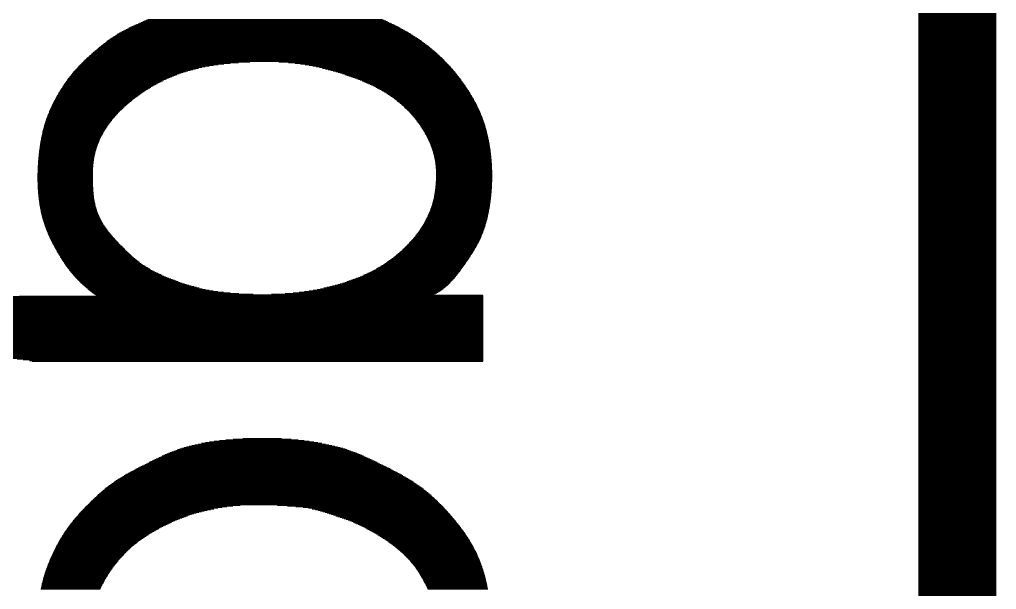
# Model space of a CAD drawing. Extents: x -4 to 6083, y -4 to 8618.
# Drawn here: x 359.9 to 453.7, y 105.8 to 160.5 of the extents above; entities that cross this region are included whole.
import ezdxf
from ezdxf.enums import TextEntityAlignment as Align

# ---------------------------------------------------------------- set-up
doc = ezdxf.new("R2010")
doc.units = 0
doc.header["$LTSCALE"] = 45
doc.header["$MEASUREMENT"] = 0
doc.layers.add('RLA-FORMATO', color=7, linetype='CONTINUOUS')
doc.layers.add('RLA-LOGO', color=7, linetype='CONTINUOUS')
doc.styles.add('ROMAND', font='romand', dxfattribs={"height": 31.5})
doc.styles.add('ROMANS', font='ROMANS.shx', dxfattribs={"height": 16.875})

# ---------------------------------------------------------------- blocks, each defined once
blk = doc.blocks.new('viñeta-rl')
at = {"layer": 'RLA-FORMATO', "color": 5, "const_width": 5}
blk.add_lwpolyline([(-0.002, 299.998), (-797.494, 299.998), (-797.494, 0.001)], dxfattribs=at)
at = {"layer": 'RLA-LOGO', "color": 8, "true_color": 0x707070}
for p, q in [((-97.821, 270.181), (-97.821, 266.584)), ((-97.776, 270.184), (-97.776, 266.59)), ((-97.731, 270.187), (-97.731, 266.595)), ((-97.686, 270.189), (-97.686, 266.601)), ((-97.641, 270.192), (-97.641, 266.605)), ((-97.596, 270.194), (-97.596, 266.61)), ((-97.551, 270.196), (-97.551, 266.614)), ((-97.506, 270.198), (-97.506, 266.617)), ((-97.461, 270.2), (-97.461, 266.62)), ((-97.416, 270.202), (-97.416, 266.623)), ((-97.371, 270.203), (-97.371, 266.626)), ((-97.326, 270.205), (-97.326, 266.628)), ((-97.281, 270.206), (-97.281, 266.63)), ((-97.236, 270.207), (-97.236, 266.631)), ((-97.191, 270.208), (-97.191, 266.632)), ((-97.146, 270.208), (-97.146, 266.633)), ((-97.101, 270.209), (-97.101, 266.633)), ((-97.056, 270.209), (-97.056, 266.634)), ((-97.011, 270.209), (-97.011, 266.633)), ((-96.966, 270.209), (-96.966, 266.633)), ((-96.921, 270.209), (-96.921, 266.632)), ((-96.876, 270.209), (-96.876, 266.631)), ((-96.831, 270.208), (-96.831, 266.629)), ((-96.786, 270.208), (-96.786, 266.628)), ((-96.741, 270.207), (-96.741, 266.626)), ((-96.696, 270.206), (-96.696, 266.624)), ((-96.651, 270.205), (-96.651, 266.621)), ((-96.606, 270.203), (-96.606, 266.618)), ((-96.561, 270.202), (-96.561, 266.615)), ((-96.516, 270.2), (-96.516, 266.612)), ((-96.471, 270.198), (-96.471, 266.608)), ((-96.426, 270.196), (-96.426, 266.604)), ((-96.381, 270.194), (-96.381, 266.6)), ((-96.336, 270.192), (-96.336, 266.596)), ((-96.291, 270.189), (-96.291, 266.591)), ((-96.246, 270.187), (-96.246, 266.586)), ((-96.201, 270.184), (-96.201, 266.581)), ((-96.156, 270.181), (-96.156, 266.576)), ((-100.746, 269.569), (-100.746, 265.218)), ((-100.701, 269.587), (-100.701, 265.255)), ((-100.656, 269.603), (-100.656, 265.292)), ((-100.611, 269.62), (-100.611, 265.328)), ((-100.566, 269.636), (-100.566, 265.363)), ((-100.521, 269.652), (-100.521, 265.398)), ((-100.476, 269.668), (-100.476, 265.432)), ((-100.431, 269.683), (-100.431, 265.465)), ((-100.386, 269.698), (-100.386, 265.498)), ((-100.341, 269.713), (-100.341, 265.531)), ((-100.296, 269.728), (-100.296, 265.563)), ((-100.251, 269.742), (-100.251, 265.594)), ((-100.206, 269.756), (-100.206, 265.625)), ((-100.161, 269.77), (-100.161, 265.655)), ((-100.116, 269.783), (-100.116, 265.685)), ((-100.071, 269.796), (-100.071, 265.715)), ((-100.026, 269.809), (-100.026, 265.743)), ((-99.981, 269.822), (-99.981, 265.772)), ((-99.936, 269.834), (-99.936, 265.799)), ((-99.891, 269.846), (-99.891, 265.827)), ((-99.846, 269.858), (-99.846, 265.854)), ((-99.801, 269.87), (-99.801, 265.88)), ((-99.756, 269.881), (-99.756, 265.906)), ((-99.711, 269.893), (-99.711, 265.931)), ((-99.666, 269.903), (-99.666, 265.956)), ((-99.621, 269.914), (-99.621, 265.981)), ((-99.576, 269.925), (-99.576, 266.005)), ((-99.531, 269.935), (-99.531, 266.028)), ((-99.486, 269.945), (-99.486, 266.051)), ((-99.441, 269.955), (-99.441, 266.074)), ((-99.396, 269.964), (-99.396, 266.096)), ((-99.351, 269.974), (-99.351, 266.117)), ((-99.306, 269.983), (-99.306, 266.138)), ((-99.261, 269.992), (-99.261, 266.159)), ((-99.216, 270.001), (-99.216, 266.179)), ((-99.171, 270.009), (-99.171, 266.199)), ((-99.126, 270.018), (-99.126, 266.219)), ((-99.081, 270.026), (-99.081, 266.237)), ((-99.036, 270.034), (-99.036, 266.256)), ((-98.991, 270.042), (-98.991, 266.274)), ((-98.946, 270.049), (-98.946, 266.291)), ((-98.901, 270.056), (-98.901, 266.308)), ((-98.856, 270.064), (-98.856, 266.325)), ((-98.811, 270.071), (-98.811, 266.341)), ((-98.766, 270.078), (-98.766, 266.357)), ((-98.721, 270.084), (-98.721, 266.372)), ((-98.676, 270.091), (-98.676, 266.387)), ((-98.631, 270.097), (-98.631, 266.401)), ((-98.586, 270.103), (-98.586, 266.415)), ((-98.541, 270.109), (-98.541, 266.429)), ((-98.496, 270.115), (-98.496, 266.442)), ((-98.451, 270.12), (-98.451, 266.455)), ((-98.406, 270.126), (-98.406, 266.467)), ((-98.361, 270.131), (-98.361, 266.478)), ((-98.316, 270.136), (-98.316, 266.49)), ((-98.271, 270.141), (-98.271, 266.5)), ((-98.226, 270.146), (-98.226, 266.511)), ((-98.181, 270.15), (-98.181, 266.521)), ((-98.136, 270.155), (-98.136, 266.53)), ((-98.091, 270.159), (-98.091, 266.539)), ((-98.046, 270.163), (-98.046, 266.548)), ((-98.001, 270.167), (-98.001, 266.556)), ((-97.956, 270.171), (-97.956, 266.564)), ((-97.911, 270.174), (-97.911, 266.571)), ((-97.866, 270.177), (-97.866, 266.578)), ((-96.111, 270.178), (-96.111, 266.57)), ((-96.066, 270.174), (-96.066, 266.564)), ((-96.021, 270.171), (-96.021, 266.558)), ((-95.976, 270.167), (-95.976, 266.552)), ((-95.931, 270.163), (-95.931, 266.545)), ((-95.886, 270.159), (-95.886, 266.538)), ((-95.841, 270.155), (-95.841, 266.531)), ((-95.796, 270.151), (-95.796, 266.523)), ((-95.751, 270.146), (-95.751, 266.516)), ((-95.706, 270.142), (-95.706, 266.507)), ((-95.661, 270.137), (-95.661, 266.499)), ((-95.616, 270.132), (-95.616, 266.49)), ((-95.571, 270.127), (-95.571, 266.481)), ((-95.526, 270.121), (-95.526, 266.471)), ((-95.481, 270.116), (-95.481, 266.461)), ((-95.436, 270.11), (-95.436, 266.45)), ((-95.391, 270.104), (-95.391, 266.439)), ((-95.346, 270.098), (-95.346, 266.428)), ((-95.301, 270.092), (-95.301, 266.416)), ((-95.256, 270.086), (-95.256, 266.403)), ((-95.211, 270.079), (-95.211, 266.391)), ((-95.166, 270.072), (-95.166, 266.378)), ((-95.121, 270.065), (-95.121, 266.364)), ((-95.076, 270.058), (-95.076, 266.35)), ((-95.031, 270.051), (-95.031, 266.335)), ((-94.986, 270.043), (-94.986, 266.32)), ((-94.941, 270.036), (-94.941, 266.305)), ((-94.896, 270.028), (-94.896, 266.289)), ((-94.851, 270.02), (-94.851, 266.273)), ((-94.806, 270.011), (-94.806, 266.256)), ((-94.761, 270.003), (-94.761, 266.239)), ((-94.716, 269.994), (-94.716, 266.221)), ((-94.671, 269.985), (-94.671, 266.203)), ((-94.626, 269.976), (-94.626, 266.184)), ((-94.581, 269.967), (-94.581, 266.165)), ((-94.536, 269.957), (-94.536, 266.146)), ((-94.491, 269.947), (-94.491, 266.126)), ((-94.446, 269.937), (-94.446, 266.105)), ((-94.401, 269.927), (-94.401, 266.085)), ((-94.356, 269.916), (-94.356, 266.063)), ((-94.311, 269.905), (-94.311, 266.041)), ((-94.266, 269.894), (-94.266, 266.019)), ((-94.221, 269.883), (-94.221, 265.996)), ((-94.176, 269.871), (-94.176, 265.973)), ((-94.131, 269.86), (-94.131, 265.949)), ((-94.086, 269.847), (-94.086, 265.925)), ((-94.041, 269.835), (-94.041, 265.9)), ((-93.996, 269.822), (-93.996, 265.875)), ((-93.951, 269.809), (-93.951, 265.85)), ((-93.906, 269.796), (-93.906, 265.823)), ((-93.861, 269.783), (-93.861, 265.797)), ((-93.816, 269.769), (-93.816, 265.769)), ((-93.771, 269.755), (-93.771, 265.742)), ((-93.726, 269.74), (-93.726, 265.713)), ((-93.681, 269.726), (-93.681, 265.685)), ((-93.636, 269.711), (-93.636, 265.655)), ((-93.591, 269.695), (-93.591, 265.625)), ((-93.546, 269.679), (-93.546, 265.595)), ((-93.501, 269.663), (-93.501, 265.564)), ((-93.456, 269.647), (-93.456, 265.533)), ((-93.411, 269.63), (-93.411, 265.501)), ((-93.366, 269.613), (-93.366, 265.468)), ((-93.321, 269.596), (-93.321, 265.435)), ((-93.276, 269.578), (-93.276, 265.401)), ((-93.231, 269.559), (-93.231, 265.367)), ((-85.154, 269.608), (-89.348, 269.608)), ((-89.348, 269.608), (-89.348, 266.385)), ((-89.316, 269.608), (-89.316, 244.897)), ((-89.271, 269.608), (-89.271, 232.77)), ((-89.226, 269.608), (-89.226, 232.807)), ((-89.181, 269.608), (-89.181, 232.844)), ((-89.136, 269.608), (-89.136, 232.881)), ((-89.091, 269.608), (-89.091, 232.918)), ((-89.046, 269.608), (-89.046, 232.956)), ((-89.001, 269.608), (-89.001, 232.994)), ((-88.956, 269.608), (-88.956, 233.032)), ((-88.911, 269.608), (-88.911, 233.07)), ((-88.866, 269.608), (-88.866, 233.108)), ((-88.821, 269.608), (-88.821, 233.147)), ((-88.776, 269.608), (-88.776, 233.185)), ((-88.731, 269.608), (-88.731, 233.224)), ((-88.686, 269.608), (-88.686, 233.264)), ((-88.641, 269.608), (-88.641, 233.303)), ((-88.596, 269.608), (-88.596, 233.343)), ((-88.551, 269.608), (-88.551, 233.383)), ((-88.506, 269.608), (-88.506, 233.423)), ((-88.461, 269.608), (-88.461, 233.464)), ((-88.416, 269.608), (-88.416, 233.505)), ((-88.371, 269.608), (-88.371, 233.546)), ((-88.326, 269.608), (-88.326, 233.588)), ((-88.281, 269.608), (-88.281, 233.63)), ((-88.236, 269.608), (-88.236, 233.673)), ((-88.191, 269.608), (-88.191, 233.716)), ((-88.146, 269.608), (-88.146, 233.76)), ((-88.101, 269.608), (-88.101, 233.805)), ((-88.056, 269.608), (-88.056, 233.85)), ((-88.011, 269.608), (-88.011, 233.895)), ((-87.966, 269.608), (-87.966, 233.942)), ((-87.921, 269.608), (-87.921, 233.989)), ((-87.876, 269.608), (-87.876, 234.036)), ((-87.831, 269.608), (-87.831, 234.085)), ((-87.786, 269.608), (-87.786, 234.135)), ((-87.741, 269.608), (-87.741, 234.185)), ((-87.696, 269.608), (-87.696, 234.237)), ((-87.651, 269.608), (-87.651, 234.289)), ((-87.606, 269.608), (-87.606, 234.343)), ((-87.561, 269.608), (-87.561, 234.398)), ((-87.516, 269.608), (-87.516, 234.455)), ((-87.471, 269.608), (-87.471, 234.512)), ((-87.426, 269.608), (-87.426, 234.571)), ((-87.381, 269.608), (-87.381, 234.631)), ((-87.336, 269.608), (-87.336, 234.693)), ((-87.291, 269.608), (-87.291, 234.756)), ((-87.246, 269.608), (-87.246, 234.82)), ((-87.201, 269.608), (-87.201, 234.885)), ((-87.156, 269.608), (-87.156, 234.952)), ((-87.111, 269.608), (-87.111, 235.02)), ((-87.066, 269.608), (-87.066, 235.089)), ((-87.021, 269.608), (-87.021, 235.16)), ((-86.976, 269.608), (-86.976, 235.232)), ((-86.931, 269.608), (-86.931, 235.305)), ((-86.886, 269.608), (-86.886, 235.379)), ((-86.841, 269.608), (-86.841, 235.455)), ((-86.796, 269.608), (-86.796, 235.531)), ((-86.751, 269.608), (-86.751, 235.609)), ((-86.706, 269.608), (-86.706, 235.687)), ((-86.661, 269.608), (-86.661, 235.767)), ((-86.616, 269.608), (-86.616, 235.847)), ((-86.571, 269.608), (-86.571, 235.929)), ((-86.526, 269.608), (-86.526, 236.011)), ((-86.481, 269.608), (-86.481, 236.094)), ((-86.436, 269.608), (-86.436, 236.179)), ((-86.391, 269.608), (-86.391, 236.265)), ((-86.346, 269.608), (-86.346, 236.352)), ((-86.301, 269.608), (-86.301, 236.441)), ((-86.256, 269.608), (-86.256, 236.531)), ((-86.211, 269.608), (-86.211, 236.623)), ((-86.166, 269.608), (-86.166, 236.717)), ((-86.121, 269.608), (-86.121, 236.814)), ((-86.076, 269.608), (-86.076, 236.912)), ((-86.031, 269.608), (-86.031, 237.013)), ((-85.986, 269.608), (-85.986, 237.117)), ((-85.941, 269.608), (-85.941, 237.224)), ((-85.896, 269.608), (-85.896, 237.334)), ((-85.851, 269.608), (-85.851, 237.448)), ((-85.806, 269.608), (-85.806, 237.567)), ((-85.761, 269.608), (-85.761, 237.69)), ((-85.716, 269.608), (-85.716, 237.82)), ((-85.671, 269.608), (-85.671, 237.956)), ((-85.626, 269.608), (-85.626, 238.099)), ((-85.581, 269.608), (-85.581, 238.251)), ((-85.536, 269.608), (-85.536, 238.414)), ((-85.491, 269.608), (-85.491, 238.588)), ((-85.446, 269.608), (-85.446, 238.778)), ((-85.401, 269.608), (-85.401, 238.987)), ((-85.356, 269.608), (-85.356, 239.221)), ((-85.311, 269.608), (-85.311, 239.492)), ((-85.266, 269.608), (-85.266, 239.814)), ((-85.221, 269.608), (-85.221, 240.188)), ((-85.176, 269.608), (-85.176, 240.587)), ((-85.154, 240.771), (-85.154, 269.608)), ((-71.942, 269.568), (-71.942, 265.288)), ((-71.897, 269.583), (-71.897, 265.32)), ((-71.852, 269.598), (-71.852, 265.352)), ((-71.807, 269.613), (-71.807, 265.384)), ((-71.762, 269.627), (-71.762, 265.415)), ((-71.717, 269.641), (-71.717, 265.445)), ((-71.672, 269.655), (-71.672, 265.475)), ((-71.627, 269.669), (-71.627, 265.504)), ((-71.582, 269.683), (-71.582, 265.532)), ((-71.537, 269.696), (-71.537, 265.56)), ((-71.492, 269.709), (-71.492, 265.588)), ((-71.447, 269.722), (-71.447, 265.615)), ((-71.402, 269.734), (-71.402, 265.642)), ((-71.357, 269.747), (-71.357, 265.669)), ((-71.312, 269.759), (-71.312, 265.695)), ((-71.267, 269.771), (-71.267, 265.72)), ((-71.222, 269.782), (-71.222, 265.746)), ((-71.177, 269.794), (-71.177, 265.771)), ((-71.132, 269.805), (-71.132, 265.795)), ((-71.087, 269.816), (-71.087, 265.82)), ((-71.042, 269.826), (-71.042, 265.844)), ((-70.997, 269.837), (-70.997, 265.868)), ((-70.952, 269.847), (-70.952, 265.891)), ((-70.907, 269.857), (-70.907, 265.914)), ((-70.862, 269.867), (-70.862, 265.937)), ((-70.817, 269.876), (-70.817, 265.96)), ((-70.772, 269.886), (-70.772, 265.983)), ((-70.727, 269.895), (-70.727, 266.005)), ((-70.682, 269.904), (-70.682, 266.027)), ((-70.637, 269.913), (-70.637, 266.048)), ((-70.592, 269.921), (-70.592, 266.069)), ((-70.547, 269.929), (-70.547, 266.09)), ((-102.051, 268.937), (-102.051, 263.806)), ((-102.006, 268.963), (-102.006, 263.869)), ((-101.961, 268.989), (-101.961, 263.93)), ((-101.916, 269.015), (-101.916, 263.99)), ((-101.871, 269.04), (-101.871, 264.049)), ((-101.826, 269.065), (-101.826, 264.107)), ((-101.781, 269.089), (-101.781, 264.163)), ((-101.736, 269.113), (-101.736, 264.219)), ((-101.691, 269.137), (-101.691, 264.273)), ((-101.646, 269.161), (-101.646, 264.327)), ((-101.601, 269.184), (-101.601, 264.379)), ((-101.556, 269.207), (-101.556, 264.431)), ((-101.511, 269.23), (-101.511, 264.481)), ((-101.466, 269.252), (-101.466, 264.531)), ((-101.421, 269.274), (-101.421, 264.579)), ((-101.376, 269.296), (-101.376, 264.627)), ((-101.331, 269.318), (-101.331, 264.674)), ((-101.286, 269.339), (-101.286, 264.721)), ((-101.241, 269.36), (-101.241, 264.766)), ((-101.196, 269.38), (-101.196, 264.811)), ((-101.151, 269.401), (-101.151, 264.855)), ((-101.106, 269.421), (-101.106, 264.898)), ((-101.061, 269.44), (-101.061, 264.94)), ((-101.016, 269.46), (-101.016, 264.982)), ((-100.971, 269.479), (-100.971, 265.023)), ((-100.926, 269.497), (-100.926, 265.063)), ((-100.881, 269.516), (-100.881, 265.103)), ((-100.836, 269.534), (-100.836, 265.142)), ((-100.791, 269.552), (-100.791, 265.18)), ((-93.186, 269.541), (-93.186, 265.332)), ((-93.141, 269.522), (-93.141, 265.296)), ((-93.096, 269.502), (-93.096, 265.26)), ((-93.051, 269.482), (-93.051, 265.224)), ((-93.006, 269.462), (-93.006, 265.186)), ((-92.961, 269.441), (-92.961, 265.149)), ((-92.916, 269.42), (-92.916, 265.11)), ((-92.871, 269.399), (-92.871, 265.071)), ((-92.826, 269.377), (-92.826, 265.031)), ((-92.781, 269.354), (-92.781, 264.991)), ((-92.736, 269.331), (-92.736, 264.95)), ((-92.691, 269.308), (-92.691, 264.908)), ((-92.646, 269.285), (-92.646, 264.866)), ((-92.601, 269.261), (-92.601, 264.823)), ((-92.556, 269.236), (-92.556, 264.779)), ((-92.511, 269.211), (-92.511, 264.735)), ((-92.466, 269.186), (-92.466, 264.69)), ((-92.421, 269.161), (-92.421, 264.644)), ((-92.376, 269.135), (-92.376, 264.598)), ((-92.331, 269.109), (-92.331, 264.551)), ((-92.286, 269.082), (-92.286, 264.503)), ((-92.241, 269.055), (-92.241, 264.455)), ((-92.196, 269.028), (-92.196, 264.406)), ((-92.151, 269.001), (-92.151, 264.356)), ((-92.106, 268.973), (-92.106, 264.305)), ((-92.061, 268.945), (-92.061, 264.253)), ((-73.337, 268.947), (-73.337, 263.884)), ((-73.292, 268.972), (-73.292, 263.943)), ((-73.247, 268.996), (-73.247, 264)), ((-73.202, 269.021), (-73.202, 264.056)), ((-73.157, 269.045), (-73.157, 264.112)), ((-73.112, 269.068), (-73.112, 264.166)), ((-73.067, 269.092), (-73.067, 264.22)), ((-73.022, 269.114), (-73.022, 264.273)), ((-72.977, 269.137), (-72.977, 264.325)), ((-72.932, 269.159), (-72.932, 264.376)), ((-72.887, 269.181), (-72.887, 264.426)), ((-72.842, 269.202), (-72.842, 264.475)), ((-72.797, 269.224), (-72.797, 264.523)), ((-72.752, 269.244), (-72.752, 264.571)), ((-72.707, 269.265), (-72.707, 264.617)), ((-72.662, 269.285), (-72.662, 264.663)), ((-72.617, 269.305), (-72.617, 264.708)), ((-72.572, 269.325), (-72.572, 264.752)), ((-72.527, 269.344), (-72.527, 264.795)), ((-72.482, 269.363), (-72.482, 264.838)), ((-72.437, 269.381), (-72.437, 264.879)), ((-72.392, 269.4), (-72.392, 264.92)), ((-72.347, 269.418), (-72.347, 264.96)), ((-72.302, 269.436), (-72.302, 265)), ((-72.257, 269.453), (-72.257, 265.038)), ((-72.212, 269.47), (-72.212, 265.076)), ((-72.167, 269.487), (-72.167, 265.113)), ((-72.122, 269.504), (-72.122, 265.149)), ((-72.077, 269.52), (-72.077, 265.185)), ((-72.032, 269.536), (-72.032, 265.22)), ((-71.987, 269.552), (-71.987, 265.254)), ((-102.996, 268.322), (-102.996, 262.097)), ((-102.951, 268.355), (-102.951, 262.2)), ((-102.906, 268.386), (-102.906, 262.3)), ((-102.861, 268.418), (-102.861, 262.398)), ((-102.816, 268.449), (-102.816, 262.493)), ((-102.771, 268.48), (-102.771, 262.586)), ((-102.726, 268.511), (-102.726, 262.676)), ((-102.681, 268.542), (-102.681, 262.765)), ((-102.636, 268.572), (-102.636, 262.851)), ((-102.591, 268.602), (-102.591, 262.935)), ((-102.546, 268.631), (-102.546, 263.017)), ((-102.501, 268.661), (-102.501, 263.098)), ((-102.456, 268.69), (-102.456, 263.176)), ((-102.411, 268.718), (-102.411, 263.253)), ((-102.366, 268.747), (-102.366, 263.327)), ((-102.321, 268.775), (-102.321, 263.401)), ((-102.276, 268.803), (-102.276, 263.472)), ((-102.231, 268.83), (-102.231, 263.542)), ((-102.186, 268.857), (-102.186, 263.61)), ((-102.141, 268.884), (-102.141, 263.677)), ((-102.096, 268.911), (-102.096, 263.742)), ((-92.016, 268.916), (-92.016, 264.201)), ((-91.971, 268.887), (-91.971, 264.148)), ((-91.926, 268.858), (-91.926, 264.094)), ((-91.881, 268.829), (-91.881, 264.039)), ((-91.836, 268.8), (-91.836, 263.983)), ((-91.791, 268.77), (-91.791, 263.926)), ((-91.746, 268.74), (-91.746, 263.868)), ((-91.701, 268.71), (-91.701, 263.809)), ((-91.656, 268.679), (-91.656, 263.75)), ((-91.611, 268.649), (-91.611, 263.689)), ((-91.566, 268.618), (-91.566, 263.627)), ((-91.521, 268.587), (-91.521, 263.564)), ((-91.476, 268.556), (-91.476, 263.5)), ((-91.431, 268.525), (-91.431, 263.434)), ((-91.386, 268.494), (-91.386, 263.367)), ((-91.341, 268.462), (-91.341, 263.299)), ((-91.296, 268.43), (-91.296, 263.23)), ((-91.251, 268.399), (-91.251, 263.159)), ((-91.206, 268.367), (-91.206, 263.087)), ((-91.161, 268.335), (-91.161, 263.013)), ((-74.327, 268.306), (-74.327, 262.336)), ((-74.282, 268.339), (-74.282, 262.418)), ((-74.237, 268.371), (-74.237, 262.5)), ((-74.192, 268.403), (-74.192, 262.58)), ((-74.147, 268.435), (-74.147, 262.658)), ((-74.102, 268.466), (-74.102, 262.736)), ((-74.057, 268.497), (-74.057, 262.812)), ((-74.012, 268.528), (-74.012, 262.887)), ((-73.967, 268.559), (-73.967, 262.961)), ((-73.922, 268.589), (-73.922, 263.034)), ((-73.877, 268.618), (-73.877, 263.106)), ((-73.832, 268.648), (-73.832, 263.177)), ((-73.787, 268.677), (-73.787, 263.246)), ((-73.742, 268.705), (-73.742, 263.315)), ((-73.697, 268.733), (-73.697, 263.382)), ((-73.652, 268.761), (-73.652, 263.448)), ((-73.607, 268.789), (-73.607, 263.514)), ((-73.562, 268.816), (-73.562, 263.578)), ((-73.517, 268.843), (-73.517, 263.641)), ((-73.472, 268.869), (-73.472, 263.703)), ((-73.427, 268.896), (-73.427, 263.765)), ((-73.382, 268.921), (-73.382, 263.825)), ((-103.806, 267.686), (-103.806, 259.71)), ((-103.761, 267.725), (-103.761, 259.878)), ((-103.716, 267.763), (-103.716, 260.041)), ((-103.671, 267.8), (-103.671, 260.197)), ((-103.626, 267.838), (-103.626, 260.349)), ((-103.581, 267.875), (-103.581, 260.496)), ((-103.536, 267.911), (-103.536, 260.638)), ((-103.491, 267.947), (-103.491, 260.778)), ((-103.446, 267.983), (-103.446, 260.913)), ((-103.401, 268.018), (-103.401, 261.045)), ((-103.356, 268.054), (-103.356, 261.174)), ((-103.311, 268.088), (-103.311, 261.3)), ((-103.266, 268.123), (-103.266, 261.423)), ((-103.221, 268.157), (-103.221, 261.543)), ((-103.176, 268.19), (-103.176, 261.659)), ((-103.131, 268.224), (-103.131, 261.773)), ((-103.086, 268.257), (-103.086, 261.884)), ((-103.041, 268.29), (-103.041, 261.992)), ((-91.116, 268.303), (-91.116, 262.937)), ((-91.071, 268.27), (-91.071, 262.86)), ((-91.026, 268.237), (-91.026, 262.781)), ((-90.981, 268.204), (-90.981, 262.699)), ((-90.936, 268.171), (-90.936, 262.616)), ((-90.891, 268.138), (-90.891, 262.531)), ((-90.846, 268.104), (-90.846, 262.444)), ((-90.801, 268.069), (-90.801, 262.354)), ((-90.756, 268.035), (-90.756, 262.262)), ((-90.711, 268), (-90.711, 262.167)), ((-90.666, 267.964), (-90.666, 262.07)), ((-90.621, 267.928), (-90.621, 261.969)), ((-90.576, 267.891), (-90.576, 261.866)), ((-90.531, 267.854), (-90.531, 261.76)), ((-90.486, 267.816), (-90.486, 261.65)), ((-90.441, 267.778), (-90.441, 261.537)), ((-90.396, 267.739), (-90.396, 261.421)), ((-90.351, 267.699), (-90.351, 261.3)), ((-75.092, 267.7), (-75.092, 260.613)), ((-75.047, 267.738), (-75.047, 260.744)), ((-75.002, 267.776), (-75.002, 260.871)), ((-74.957, 267.813), (-74.957, 260.992)), ((-74.912, 267.85), (-74.912, 261.109)), ((-74.867, 267.887), (-74.867, 261.221)), ((-74.822, 267.924), (-74.822, 261.328)), ((-74.777, 267.96), (-74.777, 261.431)), ((-74.732, 267.996), (-74.732, 261.53)), ((-74.687, 268.032), (-74.687, 261.627)), ((-74.642, 268.067), (-74.642, 261.722)), ((-74.597, 268.102), (-74.597, 261.814)), ((-74.552, 268.137), (-74.552, 261.905)), ((-74.507, 268.172), (-74.507, 261.994)), ((-74.462, 268.206), (-74.462, 262.081)), ((-74.417, 268.239), (-74.417, 262.167)), ((-74.372, 268.273), (-74.372, 262.252)), ((-104.481, 267.055), (-104.481, 244.218)), ((-104.436, 267.101), (-104.436, 244.171)), ((-104.391, 267.146), (-104.391, 244.123)), ((-104.346, 267.19), (-104.346, 244.076)), ((-104.301, 267.234), (-104.301, 256.549)), ((-104.256, 267.278), (-104.256, 257.182)), ((-104.211, 267.321), (-104.211, 257.606)), ((-104.166, 267.363), (-104.166, 257.945)), ((-104.121, 267.405), (-104.121, 258.236)), ((-104.076, 267.447), (-104.076, 258.495)), ((-104.031, 267.488), (-104.031, 258.732)), ((-103.986, 267.528), (-103.986, 258.951)), ((-103.941, 267.568), (-103.941, 259.156)), ((-103.896, 267.608), (-103.896, 259.35)), ((-103.851, 267.647), (-103.851, 259.534)), ((-90.306, 267.658), (-90.306, 261.176)), ((-90.261, 267.617), (-90.261, 261.047)), ((-90.216, 267.574), (-90.216, 260.913)), ((-90.171, 267.531), (-90.171, 260.774)), ((-90.126, 267.486), (-90.126, 260.63)), ((-90.081, 267.44), (-90.081, 260.481)), ((-90.036, 267.393), (-90.036, 260.325)), ((-89.991, 267.344), (-89.991, 260.163)), ((-89.946, 267.294), (-89.946, 259.994)), ((-89.901, 267.243), (-89.901, 259.816)), ((-89.856, 267.189), (-89.856, 259.63)), ((-89.811, 267.133), (-89.811, 259.433)), ((-89.766, 267.076), (-89.766, 259.223)), ((-75.767, 267.093), (-75.767, 258.113)), ((-75.722, 267.136), (-75.722, 258.445)), ((-75.677, 267.178), (-75.677, 258.695)), ((-75.632, 267.22), (-75.632, 258.896)), ((-75.587, 267.262), (-75.587, 259.069)), ((-75.542, 267.303), (-75.542, 259.226)), ((-75.497, 267.344), (-75.497, 259.373)), ((-75.452, 267.385), (-75.452, 259.514)), ((-75.407, 267.425), (-75.407, 259.652)), ((-75.362, 267.465), (-75.362, 259.788)), ((-75.317, 267.505), (-75.317, 259.924)), ((-75.272, 267.544), (-75.272, 260.062)), ((-75.227, 267.584), (-75.227, 260.201)), ((-75.182, 267.623), (-75.182, 260.34)), ((-75.137, 267.661), (-75.137, 260.478)), ((-105.021, 266.461), (-105.021, 244.827)), ((-104.976, 266.514), (-104.976, 244.774)), ((-104.931, 266.566), (-104.931, 244.721)), ((-104.886, 266.618), (-104.886, 244.669)), ((-104.841, 266.669), (-104.841, 244.617)), ((-104.796, 266.719), (-104.796, 244.566)), ((-104.751, 266.769), (-104.751, 244.515)), ((-104.706, 266.818), (-104.706, 244.464)), ((-104.661, 266.867), (-104.661, 244.414)), ((-104.616, 266.915), (-104.616, 244.365)), ((-104.571, 266.962), (-104.571, 244.315)), ((-104.526, 267.009), (-104.526, 244.267)), ((-89.721, 267.015), (-89.721, 259)), ((-89.676, 266.952), (-89.676, 258.758)), ((-89.631, 266.886), (-89.631, 258.494)), ((-89.586, 266.815), (-89.586, 258.201)), ((-89.541, 266.741), (-89.541, 257.868)), ((-89.496, 266.663), (-89.496, 257.473)), ((-89.451, 266.581), (-89.451, 256.965)), ((-89.406, 266.496), (-89.406, 256.088)), ((-76.397, 266.45), (-76.397, 244.805)), ((-76.352, 266.499), (-76.352, 244.757)), ((-76.307, 266.548), (-76.307, 244.71)), ((-76.262, 266.596), (-76.262, 244.663)), ((-76.217, 266.643), (-76.217, 244.617)), ((-76.172, 266.69), (-76.172, 244.571)), ((-76.127, 266.737), (-76.127, 244.525)), ((-76.082, 266.783), (-76.082, 244.479)), ((-76.037, 266.829), (-76.037, 244.434)), ((-75.992, 266.874), (-75.992, 244.388)), ((-75.947, 266.918), (-75.947, 244.343)), ((-75.902, 266.963), (-75.902, 256.467)), ((-75.857, 267.006), (-75.857, 257.105)), ((-75.812, 267.05), (-75.812, 257.655)), ((-105.516, 265.832), (-105.516, 245.433)), ((-105.471, 265.893), (-105.471, 245.375)), ((-105.426, 265.953), (-105.426, 245.318)), ((-105.381, 266.012), (-105.381, 245.262)), ((-105.336, 266.071), (-105.336, 245.206)), ((-105.291, 266.129), (-105.291, 245.151)), ((-105.246, 266.186), (-105.246, 245.096)), ((-105.201, 266.242), (-105.201, 245.041)), ((-105.156, 266.298), (-105.156, 244.987)), ((-105.111, 266.353), (-105.111, 244.933)), ((-105.066, 266.407), (-105.066, 244.88)), ((-89.361, 266.409), (-89.361, 244.837)), ((-76.937, 265.809), (-76.937, 245.415)), ((-76.892, 265.866), (-76.892, 245.36)), ((-76.847, 265.923), (-76.847, 245.307)), ((-76.802, 265.979), (-76.802, 245.254)), ((-76.757, 266.034), (-76.757, 245.202)), ((-76.712, 266.089), (-76.712, 245.151)), ((-76.667, 266.142), (-76.667, 245.1)), ((-76.622, 266.195), (-76.622, 245.049)), ((-76.577, 266.248), (-76.577, 245)), ((-76.532, 266.299), (-76.532, 244.95)), ((-76.487, 266.35), (-76.487, 244.901)), ((-76.442, 266.4), (-76.442, 244.853)), ((-105.921, 265.244), (-105.921, 245.998)), ((-105.876, 265.313), (-105.876, 245.93)), ((-105.831, 265.381), (-105.831, 245.864)), ((-105.786, 265.448), (-105.786, 245.799)), ((-105.741, 265.514), (-105.741, 245.735)), ((-105.696, 265.579), (-105.696, 245.673)), ((-105.651, 265.644), (-105.651, 245.611)), ((-105.606, 265.707), (-105.606, 245.551)), ((-105.561, 265.77), (-105.561, 245.492)), ((-77.342, 265.242), (-77.342, 245.944)), ((-77.297, 265.31), (-77.297, 245.881)), ((-77.252, 265.376), (-77.252, 245.819)), ((-77.207, 265.441), (-77.207, 245.758)), ((-77.162, 265.505), (-77.162, 245.698)), ((-77.117, 265.568), (-77.117, 245.64)), ((-77.072, 265.63), (-77.072, 245.582)), ((-77.027, 265.69), (-77.027, 245.526)), ((-76.982, 265.75), (-76.982, 245.47)), ((-106.326, 264.573), (-106.326, 246.693)), ((-106.281, 264.652), (-106.281, 246.608)), ((-106.236, 264.73), (-106.236, 246.525)), ((-106.191, 264.807), (-106.191, 246.444)), ((-106.146, 264.883), (-106.146, 246.365)), ((-106.101, 264.957), (-106.101, 246.288)), ((-106.056, 265.03), (-106.056, 246.213)), ((-106.011, 265.103), (-106.011, 246.139)), ((-105.966, 265.174), (-105.966, 246.068)), ((-77.747, 264.582), (-77.747, 246.571)), ((-77.702, 264.66), (-77.702, 246.497)), ((-77.657, 264.737), (-77.657, 246.423)), ((-77.612, 264.812), (-77.612, 246.351)), ((-77.567, 264.887), (-77.567, 246.28)), ((-77.522, 264.961), (-77.522, 246.21)), ((-77.477, 265.033), (-77.477, 246.142)), ((-77.432, 265.104), (-77.432, 246.075)), ((-77.387, 265.174), (-77.387, 246.009)), ((-106.641, 263.98), (-106.641, 247.341)), ((-106.596, 264.069), (-106.596, 247.243)), ((-106.551, 264.157), (-106.551, 247.147)), ((-106.506, 264.243), (-106.506, 247.052)), ((-106.461, 264.328), (-106.461, 246.959)), ((-106.416, 264.411), (-106.416, 246.868)), ((-106.371, 264.493), (-106.371, 246.78)), ((-78.062, 264.006), (-78.062, 247.127)), ((-78.017, 264.091), (-78.017, 247.045)), ((-77.972, 264.175), (-77.972, 246.963)), ((-77.927, 264.259), (-77.927, 246.882)), ((-77.882, 264.341), (-77.882, 246.803)), ((-77.837, 264.422), (-77.837, 246.725)), ((-77.792, 264.503), (-77.792, 246.647)), ((-106.956, 263.304), (-106.956, 248.07)), ((-106.911, 263.407), (-106.911, 247.963)), ((-106.866, 263.507), (-106.866, 247.856)), ((-106.821, 263.605), (-106.821, 247.75)), ((-106.776, 263.702), (-106.776, 247.646)), ((-106.731, 263.796), (-106.731, 247.543)), ((-106.686, 263.889), (-106.686, 247.441)), ((-78.377, 263.389), (-78.377, 247.728)), ((-78.332, 263.478), (-78.332, 247.641)), ((-78.287, 263.568), (-78.287, 247.553)), ((-78.242, 263.657), (-78.242, 247.467)), ((-78.197, 263.745), (-78.197, 247.381)), ((-78.152, 263.833), (-78.152, 247.295)), ((-78.107, 263.92), (-78.107, 247.211)), ((-107.001, 263.199), (-107.001, 248.178)), ((-78.692, 262.75), (-78.692, 248.348)), ((-78.647, 262.842), (-78.647, 248.259)), ((-78.602, 262.934), (-78.602, 248.17)), ((-78.557, 263.026), (-78.557, 248.081)), ((-78.512, 263.117), (-78.512, 247.993)), ((-78.467, 263.208), (-78.467, 247.905)), ((-78.422, 263.298), (-78.422, 247.816)), ((-79.007, 262.078), (-79.007, 248.992)), ((-78.962, 262.178), (-78.962, 248.897)), ((-78.917, 262.276), (-78.917, 248.803)), ((-78.872, 262.373), (-78.872, 248.71)), ((-78.827, 262.469), (-78.827, 248.619)), ((-78.782, 262.563), (-78.782, 248.528)), ((-78.737, 262.657), (-78.737, 248.438)), ((-79.277, 261.434), (-79.277, 249.604)), ((-79.232, 261.548), (-79.232, 249.495)), ((-79.187, 261.659), (-79.187, 249.39)), ((-79.142, 261.767), (-79.142, 249.287)), ((-79.097, 261.873), (-79.097, 249.187)), ((-79.052, 261.976), (-79.052, 249.088)), ((-79.457, 260.934), (-79.457, 250.079)), ((-79.412, 261.067), (-79.412, 249.953)), ((-79.367, 261.194), (-79.367, 249.832)), ((-79.322, 261.316), (-79.322, 249.716)), ((-79.637, 260.322), (-79.637, 250.655)), ((-79.592, 260.488), (-79.592, 250.499)), ((-79.547, 260.645), (-79.547, 250.352)), ((-79.502, 260.794), (-79.502, 250.212)), ((-79.772, 259.754), (-79.772, 251.186)), ((-79.727, 259.956), (-79.727, 250.997)), ((-79.682, 260.145), (-79.682, 250.82)), ((-79.907, 259.06), (-79.907, 251.855)), ((-79.862, 259.307), (-79.862, 251.612)), ((-79.817, 259.538), (-79.817, 251.39)), ((-79.997, 258.501), (-79.997, 252.423)), ((-79.952, 258.793), (-79.952, 252.123)), ((-80.087, 257.8), (-80.087, 253.156)), ((-80.042, 258.175), (-80.042, 252.764)), ((-80.132, 257.348), (-80.132, 253.628)), ((-80.177, 256.734), (-80.177, 254.261)), ((-104.301, 254.69), (-104.301, 244.03)), ((-89.406, 254.917), (-89.406, 244.777)), ((-104.256, 253.964), (-104.256, 243.984)), ((-89.451, 253.994), (-89.451, 244.718)), ((-75.902, 254.077), (-75.902, 244.299)), ((-104.211, 253.446), (-104.211, 243.939)), ((-89.496, 253.439), (-89.496, 244.659)), ((-75.857, 253.604), (-75.857, 244.254)), ((-104.166, 253.027), (-104.166, 243.894)), ((-104.121, 252.672), (-104.121, 243.85)), ((-89.541, 253.008), (-89.541, 244.601)), ((-75.812, 253.237), (-75.812, 244.21)), ((-75.767, 252.925), (-75.767, 244.166)), ((-104.076, 252.364), (-104.076, 243.806)), ((-104.031, 252.091), (-104.031, 243.763)), ((-89.676, 252.094), (-89.676, 244.432)), ((-89.631, 252.355), (-89.631, 244.488)), ((-89.586, 252.655), (-89.586, 244.544)), ((-75.722, 252.65), (-75.722, 244.122)), ((-75.677, 252.404), (-75.677, 244.079)), ((-75.632, 252.18), (-75.632, 244.036)), ((-103.986, 251.845), (-103.986, 243.721)), ((-103.941, 251.621), (-103.941, 243.679)), ((-89.811, 251.461), (-89.811, 244.27)), ((-89.766, 251.654), (-89.766, 244.323)), ((-89.721, 251.863), (-89.721, 244.377)), ((-75.587, 251.973), (-75.587, 243.993)), ((-75.542, 251.781), (-75.542, 243.95)), ((-75.497, 251.601), (-75.497, 243.908)), ((-75.452, 251.432), (-75.452, 243.866)), ((-103.896, 251.415), (-103.896, 243.637)), ((-103.851, 251.224), (-103.851, 243.596)), ((-103.806, 251.045), (-103.806, 243.556)), ((-103.761, 250.878), (-103.761, 243.516)), ((-89.991, 250.801), (-89.991, 244.063)), ((-89.946, 250.953), (-89.946, 244.114)), ((-89.901, 251.113), (-89.901, 244.165)), ((-89.856, 251.282), (-89.856, 244.217)), ((-75.407, 251.272), (-75.407, 243.825)), ((-75.362, 251.12), (-75.362, 243.784)), ((-75.317, 250.976), (-75.317, 243.743)), ((-75.272, 250.838), (-75.272, 243.702)), ((-103.716, 250.72), (-103.716, 243.477)), ((-103.671, 250.571), (-103.671, 243.438)), ((-103.626, 250.43), (-103.626, 243.4)), ((-103.581, 250.295), (-103.581, 243.362)), ((-90.171, 250.245), (-90.171, 243.869)), ((-90.126, 250.377), (-90.126, 243.916)), ((-90.081, 250.513), (-90.081, 243.964)), ((-90.036, 250.654), (-90.036, 244.013)), ((-75.227, 250.705), (-75.227, 243.663)), ((-75.182, 250.578), (-75.182, 243.623)), ((-75.137, 250.456), (-75.137, 243.584)), ((-75.092, 250.337), (-75.092, 243.545)), ((-75.047, 250.222), (-75.047, 243.507)), ((-103.536, 250.166), (-103.536, 243.325)), ((-103.491, 250.043), (-103.491, 243.288)), ((-103.446, 249.924), (-103.446, 243.252)), ((-103.401, 249.81), (-103.401, 243.216)), ((-103.356, 249.7), (-103.356, 243.181)), ((-103.311, 249.593), (-103.311, 243.147)), ((-90.396, 249.634), (-90.396, 243.643)), ((-90.351, 249.75), (-90.351, 243.686)), ((-90.306, 249.869), (-90.306, 243.731)), ((-90.261, 249.991), (-90.261, 243.776)), ((-90.216, 250.116), (-90.216, 243.822)), ((-75.002, 250.111), (-75.002, 243.469)), ((-74.957, 250.002), (-74.957, 243.431)), ((-74.912, 249.897), (-74.912, 243.394)), ((-74.867, 249.794), (-74.867, 243.358)), ((-74.822, 249.693), (-74.822, 243.321)), ((-74.777, 249.595), (-74.777, 243.286)), ((-103.266, 249.49), (-103.266, 243.112)), ((-103.221, 249.39), (-103.221, 243.079)), ((-103.176, 249.292), (-103.176, 243.045)), ((-103.131, 249.198), (-103.131, 243.012)), ((-103.086, 249.105), (-103.086, 242.98)), ((-103.041, 249.015), (-103.041, 242.948)), ((-102.996, 248.927), (-102.996, 242.916)), ((-90.666, 248.994), (-90.666, 243.396)), ((-90.621, 249.093), (-90.621, 243.436)), ((-90.576, 249.196), (-90.576, 243.476)), ((-90.531, 249.301), (-90.531, 243.516)), ((-90.486, 249.409), (-90.486, 243.558)), ((-90.441, 249.52), (-90.441, 243.6)), ((-74.732, 249.499), (-74.732, 243.25)), ((-74.687, 249.405), (-74.687, 243.216)), ((-74.642, 249.313), (-74.642, 243.181)), ((-74.597, 249.223), (-74.597, 243.147)), ((-74.552, 249.134), (-74.552, 243.114)), ((-74.507, 249.048), (-74.507, 243.081)), ((-74.462, 248.962), (-74.462, 243.049)), ((-102.951, 248.841), (-102.951, 242.884)), ((-102.906, 248.757), (-102.906, 242.853)), ((-102.861, 248.675), (-102.861, 242.823)), ((-102.816, 248.594), (-102.816, 242.792)), ((-102.771, 248.516), (-102.771, 242.762)), ((-102.726, 248.438), (-102.726, 242.733)), ((-102.681, 248.362), (-102.681, 242.703)), ((-90.981, 248.369), (-90.981, 243.139)), ((-90.936, 248.451), (-90.936, 243.174)), ((-90.891, 248.535), (-90.891, 243.21)), ((-90.846, 248.622), (-90.846, 243.246)), ((-90.801, 248.711), (-90.801, 243.283)), ((-90.756, 248.802), (-90.756, 243.32)), ((-90.711, 248.897), (-90.711, 243.358)), ((-74.417, 248.878), (-74.417, 243.016)), ((-74.372, 248.796), (-74.372, 242.985)), ((-74.327, 248.714), (-74.327, 242.953)), ((-74.282, 248.634), (-74.282, 242.923)), ((-74.237, 248.556), (-74.237, 242.892)), ((-74.192, 248.479), (-74.192, 242.862)), ((-74.147, 248.403), (-74.147, 242.832)), ((-74.102, 248.329), (-74.102, 242.803)), ((-102.636, 248.288), (-102.636, 242.675)), ((-102.591, 248.215), (-102.591, 242.646)), ((-102.546, 248.143), (-102.546, 242.618)), ((-102.501, 248.072), (-102.501, 242.589)), ((-102.456, 248.003), (-102.456, 242.562)), ((-102.411, 247.935), (-102.411, 242.534)), ((-102.366, 247.868), (-102.366, 242.507)), ((-102.321, 247.802), (-102.321, 242.48)), ((-102.276, 247.737), (-102.276, 242.454)), ((-102.231, 247.673), (-102.231, 242.427)), ((-91.431, 247.668), (-91.431, 242.815)), ((-91.386, 247.729), (-91.386, 242.846)), ((-91.341, 247.793), (-91.341, 242.877)), ((-91.296, 247.858), (-91.296, 242.908)), ((-91.251, 247.925), (-91.251, 242.94)), ((-91.206, 247.994), (-91.206, 242.972)), ((-91.161, 248.065), (-91.161, 243.004)), ((-91.116, 248.138), (-91.116, 243.037)), ((-91.071, 248.213), (-91.071, 243.071)), ((-91.026, 248.29), (-91.026, 243.105)), ((-74.057, 248.256), (-74.057, 242.774)), ((-74.012, 248.184), (-74.012, 242.745)), ((-73.967, 248.113), (-73.967, 242.717)), ((-73.922, 248.044), (-73.922, 242.689)), ((-73.877, 247.976), (-73.877, 242.661)), ((-73.832, 247.909), (-73.832, 242.634)), ((-73.787, 247.844), (-73.787, 242.607)), ((-73.742, 247.779), (-73.742, 242.58)), ((-73.697, 247.716), (-73.697, 242.554)), ((-102.186, 247.61), (-102.186, 242.401)), ((-102.141, 247.548), (-102.141, 242.375)), ((-102.096, 247.486), (-102.096, 242.35)), ((-102.051, 247.426), (-102.051, 242.325)), ((-102.006, 247.367), (-102.006, 242.3)), ((-101.961, 247.308), (-101.961, 242.275)), ((-101.916, 247.25), (-101.916, 242.251)), ((-101.871, 247.193), (-101.871, 242.227)), ((-101.826, 247.137), (-101.826, 242.203)), ((-101.781, 247.081), (-101.781, 242.179)), ((-91.926, 247.071), (-91.926, 242.501)), ((-91.881, 247.121), (-91.881, 242.528)), ((-91.836, 247.171), (-91.836, 242.555)), ((-91.791, 247.222), (-91.791, 242.583)), ((-91.746, 247.274), (-91.746, 242.611)), ((-91.701, 247.327), (-91.701, 242.639)), ((-91.656, 247.381), (-91.656, 242.668)), ((-91.611, 247.436), (-91.611, 242.696)), ((-91.566, 247.492), (-91.566, 242.726)), ((-91.521, 247.549), (-91.521, 242.755)), ((-91.476, 247.608), (-91.476, 242.785)), ((-73.652, 247.654), (-73.652, 242.528)), ((-73.607, 247.593), (-73.607, 242.502)), ((-73.562, 247.533), (-73.562, 242.476)), ((-73.517, 247.474), (-73.517, 242.451)), ((-73.472, 247.416), (-73.472, 242.426)), ((-73.427, 247.36), (-73.427, 242.402)), ((-73.382, 247.304), (-73.382, 242.377)), ((-73.337, 247.249), (-73.337, 242.353)), ((-73.292, 247.196), (-73.292, 242.329)), ((-73.247, 247.143), (-73.247, 242.306)), ((-73.202, 247.091), (-73.202, 242.282)), ((-73.157, 247.041), (-73.157, 242.259)), ((-101.736, 247.027), (-101.736, 242.156)), ((-101.691, 246.973), (-101.691, 242.133)), ((-101.646, 246.92), (-101.646, 242.11)), ((-101.601, 246.867), (-101.601, 242.088)), ((-101.556, 246.816), (-101.556, 242.066)), ((-101.511, 246.765), (-101.511, 242.044)), ((-101.466, 246.714), (-101.466, 242.023)), ((-101.421, 246.665), (-101.421, 242.002)), ((-101.376, 246.616), (-101.376, 241.981)), ((-101.331, 246.568), (-101.331, 241.96)), ((-101.286, 246.521), (-101.286, 241.94)), ((-101.241, 246.475), (-101.241, 241.92)), ((-101.196, 246.429), (-101.196, 241.9)), ((-92.556, 246.43), (-92.556, 242.145)), ((-92.511, 246.474), (-92.511, 242.169)), ((-92.466, 246.518), (-92.466, 242.193)), ((-92.421, 246.562), (-92.421, 242.217)), ((-92.376, 246.606), (-92.376, 242.242)), ((-92.331, 246.651), (-92.331, 242.267)), ((-92.286, 246.696), (-92.286, 242.292)), ((-92.241, 246.741), (-92.241, 242.317)), ((-92.196, 246.787), (-92.196, 242.343)), ((-92.151, 246.833), (-92.151, 242.368)), ((-92.106, 246.879), (-92.106, 242.394)), ((-92.061, 246.927), (-92.061, 242.421)), ((-92.016, 246.974), (-92.016, 242.447)), ((-91.971, 247.023), (-91.971, 242.474)), ((-73.112, 246.991), (-73.112, 242.237)), ((-73.067, 246.942), (-73.067, 242.214)), ((-73.022, 246.894), (-73.022, 242.192)), ((-72.977, 246.847), (-72.977, 242.169)), ((-72.932, 246.801), (-72.932, 242.148)), ((-72.887, 246.755), (-72.887, 242.126)), ((-72.842, 246.711), (-72.842, 242.105)), ((-72.797, 246.667), (-72.797, 242.083)), ((-72.752, 246.624), (-72.752, 242.062)), ((-72.707, 246.581), (-72.707, 242.042)), ((-72.662, 246.539), (-72.662, 242.021)), ((-72.617, 246.498), (-72.617, 242.001)), ((-72.572, 246.458), (-72.572, 241.981)), ((-72.527, 246.418), (-72.527, 241.961)), ((-101.151, 246.384), (-101.151, 241.881)), ((-101.106, 246.339), (-101.106, 241.861)), ((-101.061, 246.295), (-101.061, 241.843)), ((-101.016, 246.252), (-101.016, 241.824)), ((-100.971, 246.21), (-100.971, 241.806)), ((-100.926, 246.168), (-100.926, 241.788)), ((-100.881, 246.127), (-100.881, 241.77)), ((-100.836, 246.087), (-100.836, 241.753)), ((-100.791, 246.047), (-100.791, 241.736)), ((-100.746, 246.009), (-100.746, 241.719)), ((-100.701, 245.97), (-100.701, 241.703)), ((-100.656, 245.933), (-100.656, 241.687)), ((-100.611, 245.896), (-100.611, 241.671)), ((-100.566, 245.859), (-100.566, 241.656)), ((-100.521, 245.823), (-100.521, 241.641)), ((-93.231, 245.81), (-93.231, 241.817)), ((-93.186, 245.849), (-93.186, 241.837)), ((-93.141, 245.887), (-93.141, 241.857)), ((-93.096, 245.927), (-93.096, 241.877)), ((-93.051, 245.967), (-93.051, 241.898)), ((-93.006, 246.007), (-93.006, 241.919)), ((-92.961, 246.048), (-92.961, 241.941)), ((-92.916, 246.089), (-92.916, 241.962)), ((-92.871, 246.131), (-92.871, 241.984)), ((-92.826, 246.173), (-92.826, 242.006)), ((-92.781, 246.215), (-92.781, 242.029)), ((-92.736, 246.257), (-92.736, 242.051)), ((-92.691, 246.3), (-92.691, 242.074)), ((-92.646, 246.343), (-92.646, 242.098)), ((-92.601, 246.387), (-92.601, 242.121)), ((-72.482, 246.378), (-72.482, 241.941)), ((-72.437, 246.34), (-72.437, 241.922)), ((-72.392, 246.301), (-72.392, 241.903)), ((-72.347, 246.264), (-72.347, 241.884)), ((-72.302, 246.227), (-72.302, 241.865)), ((-72.257, 246.19), (-72.257, 241.847)), ((-72.212, 246.154), (-72.212, 241.829)), ((-72.167, 246.119), (-72.167, 241.811)), ((-72.122, 246.084), (-72.122, 241.793)), ((-72.077, 246.049), (-72.077, 241.775)), ((-72.032, 246.015), (-72.032, 241.758)), ((-71.987, 245.982), (-71.987, 241.741)), ((-71.942, 245.949), (-71.942, 241.724)), ((-71.897, 245.916), (-71.897, 241.708)), ((-71.852, 245.884), (-71.852, 241.691)), ((-71.807, 245.852), (-71.807, 241.675)), ((-71.762, 245.821), (-71.762, 241.659)), ((-71.717, 245.79), (-71.717, 241.644)), ((-100.476, 245.788), (-100.476, 241.626)), ((-100.431, 245.754), (-100.431, 241.611)), ((-100.386, 245.72), (-100.386, 241.597)), ((-100.341, 245.687), (-100.341, 241.583)), ((-100.296, 245.654), (-100.296, 241.569)), ((-100.251, 245.622), (-100.251, 241.556)), ((-100.206, 245.591), (-100.206, 241.543)), ((-100.161, 245.56), (-100.161, 241.53)), ((-100.116, 245.53), (-100.116, 241.517)), ((-100.071, 245.5), (-100.071, 241.505)), ((-100.026, 245.471), (-100.026, 241.493)), ((-99.981, 245.443), (-99.981, 241.481)), ((-99.936, 245.415), (-99.936, 241.47)), ((-99.891, 245.388), (-99.891, 241.458)), ((-99.846, 245.361), (-99.846, 241.447)), ((-99.801, 245.335), (-99.801, 241.437)), ((-99.756, 245.31), (-99.756, 241.426)), ((-99.711, 245.285), (-99.711, 241.416)), ((-99.666, 245.26), (-99.666, 241.406)), ((-99.621, 245.236), (-99.621, 241.396)), ((-99.576, 245.213), (-99.576, 241.386)), ((-99.531, 245.19), (-99.531, 241.377)), ((-99.486, 245.168), (-99.486, 241.367)), ((-94.131, 245.179), (-94.131, 241.48)), ((-94.086, 245.204), (-94.086, 241.494)), ((-94.041, 245.229), (-94.041, 241.508)), ((-93.996, 245.255), (-93.996, 241.523)), ((-93.951, 245.282), (-93.951, 241.537)), ((-93.906, 245.31), (-93.906, 241.553)), ((-93.861, 245.339), (-93.861, 241.568)), ((-93.816, 245.368), (-93.816, 241.584)), ((-93.771, 245.398), (-93.771, 241.6)), ((-93.726, 245.428), (-93.726, 241.616)), ((-93.681, 245.46), (-93.681, 241.633)), ((-93.636, 245.492), (-93.636, 241.65)), ((-93.591, 245.525), (-93.591, 241.667)), ((-93.546, 245.558), (-93.546, 241.685)), ((-93.501, 245.592), (-93.501, 241.703)), ((-93.456, 245.627), (-93.456, 241.721)), ((-93.411, 245.662), (-93.411, 241.74)), ((-93.366, 245.698), (-93.366, 241.759)), ((-93.321, 245.735), (-93.321, 241.778)), ((-93.276, 245.772), (-93.276, 241.797)), ((-71.672, 245.759), (-71.672, 241.628)), ((-71.627, 245.729), (-71.627, 241.613)), ((-71.582, 245.699), (-71.582, 241.598)), ((-71.537, 245.67), (-71.537, 241.584)), ((-71.492, 245.641), (-71.492, 241.569)), ((-71.447, 245.612), (-71.447, 241.555)), ((-71.402, 245.584), (-71.402, 241.541)), ((-71.357, 245.556), (-71.357, 241.528)), ((-71.312, 245.529), (-71.312, 241.514)), ((-71.267, 245.502), (-71.267, 241.501)), ((-71.222, 245.476), (-71.222, 241.488)), ((-71.177, 245.449), (-71.177, 241.476)), ((-71.132, 245.424), (-71.132, 241.463)), ((-71.087, 245.398), (-71.087, 241.451)), ((-71.042, 245.374), (-71.042, 241.439)), ((-70.997, 245.349), (-70.997, 241.428)), ((-70.952, 245.325), (-70.952, 241.416)), ((-70.907, 245.301), (-70.907, 241.405)), ((-70.862, 245.278), (-70.862, 241.394)), ((-70.817, 245.255), (-70.817, 241.384)), ((-70.772, 245.233), (-70.772, 241.374)), ((-70.727, 245.211), (-70.727, 241.364)), ((-70.682, 245.189), (-70.682, 241.354)), ((-70.637, 245.168), (-70.637, 241.344)), ((-99.441, 245.146), (-99.441, 241.358)), ((-99.396, 245.125), (-99.396, 241.35)), ((-99.351, 245.104), (-99.351, 241.341)), ((-99.306, 245.084), (-99.306, 241.333)), ((-99.261, 245.064), (-99.261, 241.324)), ((-99.216, 245.045), (-99.216, 241.316)), ((-99.171, 245.026), (-99.171, 241.308)), ((-99.126, 245.008), (-99.126, 241.301)), ((-99.081, 244.99), (-99.081, 241.293)), ((-99.036, 244.973), (-99.036, 241.286)), ((-98.991, 244.956), (-98.991, 241.279)), ((-98.946, 244.94), (-98.946, 241.272)), ((-98.901, 244.924), (-98.901, 241.265)), ((-98.856, 244.909), (-98.856, 241.259)), ((-98.811, 244.894), (-98.811, 241.252)), ((-98.766, 244.88), (-98.766, 241.246)), ((-98.721, 244.866), (-98.721, 241.24)), ((-98.676, 244.852), (-98.676, 241.234)), ((-98.631, 244.839), (-98.631, 241.228)), ((-98.586, 244.827), (-98.586, 241.222)), ((-98.541, 244.815), (-98.541, 241.217)), ((-98.496, 244.803), (-98.496, 241.212)), ((-98.451, 244.792), (-98.451, 241.206)), ((-98.406, 244.781), (-98.406, 241.201)), ((-98.361, 244.771), (-98.361, 241.196)), ((-98.316, 244.761), (-98.316, 241.192)), ((-98.271, 244.752), (-98.271, 241.187)), ((-98.226, 244.743), (-98.226, 241.182)), ((-98.181, 244.734), (-98.181, 241.178)), ((-98.136, 244.726), (-98.136, 241.174)), ((-98.091, 244.718), (-98.091, 241.17)), ((-98.046, 244.711), (-98.046, 241.166)), ((-98.001, 244.704), (-98.001, 241.162)), ((-97.956, 244.698), (-97.956, 241.158)), ((-97.911, 244.692), (-97.911, 241.155)), ((-97.866, 244.686), (-97.866, 241.151)), ((-97.821, 244.681), (-97.821, 241.148)), ((-97.776, 244.676), (-97.776, 241.145)), ((-97.731, 244.671), (-97.731, 241.142)), ((-97.686, 244.667), (-97.686, 241.139)), ((-97.641, 244.664), (-97.641, 241.136)), ((-97.596, 244.66), (-97.596, 241.134)), ((-97.551, 244.658), (-97.551, 241.132)), ((-97.506, 244.655), (-97.506, 241.129)), ((-97.461, 244.653), (-97.461, 241.127)), ((-97.416, 244.651), (-97.416, 241.125)), ((-97.371, 244.65), (-97.371, 241.124)), ((-97.326, 244.649), (-97.326, 241.122)), ((-97.281, 244.648), (-97.281, 241.121)), ((-97.236, 244.648), (-97.236, 241.119)), ((-97.191, 244.648), (-97.191, 241.118)), ((-97.146, 244.648), (-97.146, 241.117)), ((-97.101, 244.648), (-97.101, 241.116)), ((-97.056, 244.648), (-97.056, 241.116)), ((-97.011, 244.649), (-97.011, 241.115)), ((-96.966, 244.65), (-96.966, 241.115)), ((-96.921, 244.65), (-96.921, 241.115)), ((-96.876, 244.651), (-96.876, 241.115)), ((-96.831, 244.652), (-96.831, 241.115)), ((-96.786, 244.653), (-96.786, 241.115)), ((-96.741, 244.653), (-96.741, 241.115)), ((-96.696, 244.654), (-96.696, 241.116)), ((-96.651, 244.654), (-96.651, 241.117)), ((-96.606, 244.655), (-96.606, 241.118)), ((-96.561, 244.655), (-96.561, 241.119)), ((-96.516, 244.655), (-96.516, 241.12)), ((-96.471, 244.655), (-96.471, 241.122)), ((-96.426, 244.656), (-96.426, 241.123)), ((-96.381, 244.657), (-96.381, 241.125)), ((-96.336, 244.658), (-96.336, 241.127)), ((-96.291, 244.659), (-96.291, 241.13)), ((-96.246, 244.661), (-96.246, 241.132)), ((-96.201, 244.663), (-96.201, 241.134)), ((-96.156, 244.665), (-96.156, 241.137)), ((-96.111, 244.668), (-96.111, 241.14)), ((-96.066, 244.671), (-96.066, 241.143)), ((-96.021, 244.674), (-96.021, 241.146)), ((-95.976, 244.677), (-95.976, 241.15)), ((-95.931, 244.681), (-95.931, 241.153)), ((-95.886, 244.685), (-95.886, 241.157)), ((-95.841, 244.689), (-95.841, 241.161)), ((-95.796, 244.694), (-95.796, 241.165)), ((-95.751, 244.699), (-95.751, 241.17)), ((-95.706, 244.704), (-95.706, 241.174)), ((-95.661, 244.71), (-95.661, 241.179)), ((-95.616, 244.716), (-95.616, 241.184)), ((-95.571, 244.723), (-95.571, 241.189)), ((-95.526, 244.729), (-95.526, 241.194)), ((-95.481, 244.736), (-95.481, 241.2)), ((-95.436, 244.744), (-95.436, 241.206)), ((-95.391, 244.752), (-95.391, 241.212)), ((-95.346, 244.76), (-95.346, 241.218)), ((-95.301, 244.769), (-95.301, 241.224)), ((-95.256, 244.778), (-95.256, 241.231)), ((-95.211, 244.788), (-95.211, 241.237)), ((-95.166, 244.798), (-95.166, 241.245)), ((-95.121, 244.808), (-95.121, 241.252)), ((-95.076, 244.819), (-95.076, 241.259)), ((-95.031, 244.83), (-95.031, 241.267)), ((-94.986, 244.842), (-94.986, 241.275)), ((-94.941, 244.855), (-94.941, 241.283)), ((-94.896, 244.867), (-94.896, 241.292)), ((-94.851, 244.881), (-94.851, 241.301)), ((-94.806, 244.895), (-94.806, 241.31)), ((-94.761, 244.909), (-94.761, 241.319)), ((-94.716, 244.924), (-94.716, 241.328)), ((-94.671, 244.94), (-94.671, 241.338)), ((-94.626, 244.956), (-94.626, 241.348)), ((-94.581, 244.973), (-94.581, 241.359)), ((-94.536, 244.99), (-94.536, 241.369)), ((-94.491, 245.008), (-94.491, 241.38)), ((-94.446, 245.027), (-94.446, 241.392)), ((-94.401, 245.046), (-94.401, 241.403)), ((-94.356, 245.067), (-94.356, 241.415)), ((-94.311, 245.088), (-94.311, 241.428)), ((-94.266, 245.109), (-94.266, 241.44)), ((-94.221, 245.132), (-94.221, 241.453)), ((-94.176, 245.155), (-94.176, 241.466)), ((-89.315, 239.959), (-89.315, 244.899)), ((-70.592, 245.148), (-70.592, 241.335)), ((-70.547, 245.127), (-70.547, 241.326))]:
    blk.add_line(p, q, dxfattribs=at)
at = {"layer": 'RLA-FORMATO', "color": 4, "style": 'ROMAND'}
for tag, p in [('DESAR', (-1255.783, 233.263)), ('PRELIM', (-1123.111, 233.263)), ('PROP', (-989.639, 233.263)), ('CONST', (-823.737, 233.263))]:
    blk.add_attdef(tag, p, '', height=16, dxfattribs=at)
at = {"layer": 'RLA-FORMATO', "color": 2, "style": 'ROMANS'}
for tag, p, height in [('REVNO1', (-1394.08, 180.648), 10), ('DETNO1', (-1358.401, 180.648), 10), ('FECHA1', (-880.483, 180.648), 10), ('REVNO2', (-1394.08, 155.648), 10), ('DETNO2', (-1358.401, 155.648), 10), ('FECHA2', (-880.483, 155.648), 10), ('REVNO3', (-1394.08, 130.649), 10), ('DETNO3', (-1358.401, 130.649), 10), ('FECHA3', (-880.483, 130.649), 10), ('REVNO4', (-1394.08, 105.649), 10), ('DETNO4', (-1358.401, 105.649), 10), ('FECHA4', (-880.483, 105.649), 10), ('REVNO5', (-1394.08, 80.649), 11.25), ('DETNO5', (-1358.401, 80.649), 10), ('FECHA5', (-880.483, 80.649), 10), ('REVNO6', (-1392.274, 55.649), 10), ('DETNO6', (-1356.594, 55.649), 10), ('FECHA6', (-878.676, 55.649), 10), ('INGENIERO', (-741.067, 33.399), 10), ('DIBUJANTE', (-571.615, 33.401), 10), ('REVNO7', (-1394.08, 30.65), 10), ('DETNO7', (-1358.401, 30.65), 10), ('FECHA7', (-880.483, 30.65), 10), ('REVNO8', (-1394.08, 8.603), 10), ('DETNO8', (-1358.401, 8.603), 10), ('FECHA8', (-880.483, 8.603), 10), ('PROYECTISTA', (-740.886, 4.812), 10), ('INGENIERO', (-568.569, 4.615), 10)]:
    blk.add_attdef(tag, p, '', height=height, dxfattribs=at)
for tag, p in [('PERSNO1', (-946.608, 180.648)), ('PERSNO2', (-946.608, 155.648)), ('PERSNO3', (-946.608, 130.649)), ('PERSNO4', (-946.608, 105.649)), ('PERSNO5', (-946.608, 80.649)), ('PERSNO6', (-946.608, 55.649)), ('PERSNO7', (-946.608, 30.65)), ('PERSNO8', (-946.608, 8.603))]:
    blk.add_attdef(tag, text='', height=10, dxfattribs=at).set_placement(p, align=Align.CENTER)
at = {"layer": 'RLA-FORMATO', "color": 5, "style": 'ROMAND'}
blk.add_attdef('PROYECTO', text='', height=16.9, dxfattribs=at).set_placement((-289.167, 165.033), align=Align.MIDDLE)
for tag, p in [('TITULO1', (-567.962, 108.18)), ('TITULO2', (-567.962, 74.225))]:
    blk.add_attdef(tag, p, '', height=20, dxfattribs=at)
at = {"layer": 'RLA-FORMATO', "color": 2, "style": 'ROMANS'}
for tag, p in [('NOMARCH', (-1424.041, 5.527)), ('FECHA', (-1406.947, 5.527))]:
    blk.add_attdef(tag, p, '', height=11.25, rotation=90, dxfattribs=at)
at = {"layer": 'RLA-FORMATO', "color": 5, "style": 'ROMAND', "width": 0.967839}
blk.add_attdef('NUMERO', text='', height=24, dxfattribs=at).set_placement((-290.268, 13.329), (-62.411, 13.329), align=Align.FIT)
at = {"layer": 'RLA-FORMATO', "color": 5, "style": 'ROMAND', "flags": 12}
blk.add_attdef('REVISION', text='', height=24, dxfattribs=at).set_placement((-24.501, 25.329), align=Align.MIDDLE)

msp = doc.modelspace()

# ---------------------------------------------------------------- block references
at = {"layer": 'RLA-FORMATO', "xscale": 1.5, "yscale": 1.5, "zscale": 1.5, "rotation": 270}
msp.add_blockref('viñeta-rl', (0, 0), dxfattribs=at)

doc.saveas('drawing.dxf')
